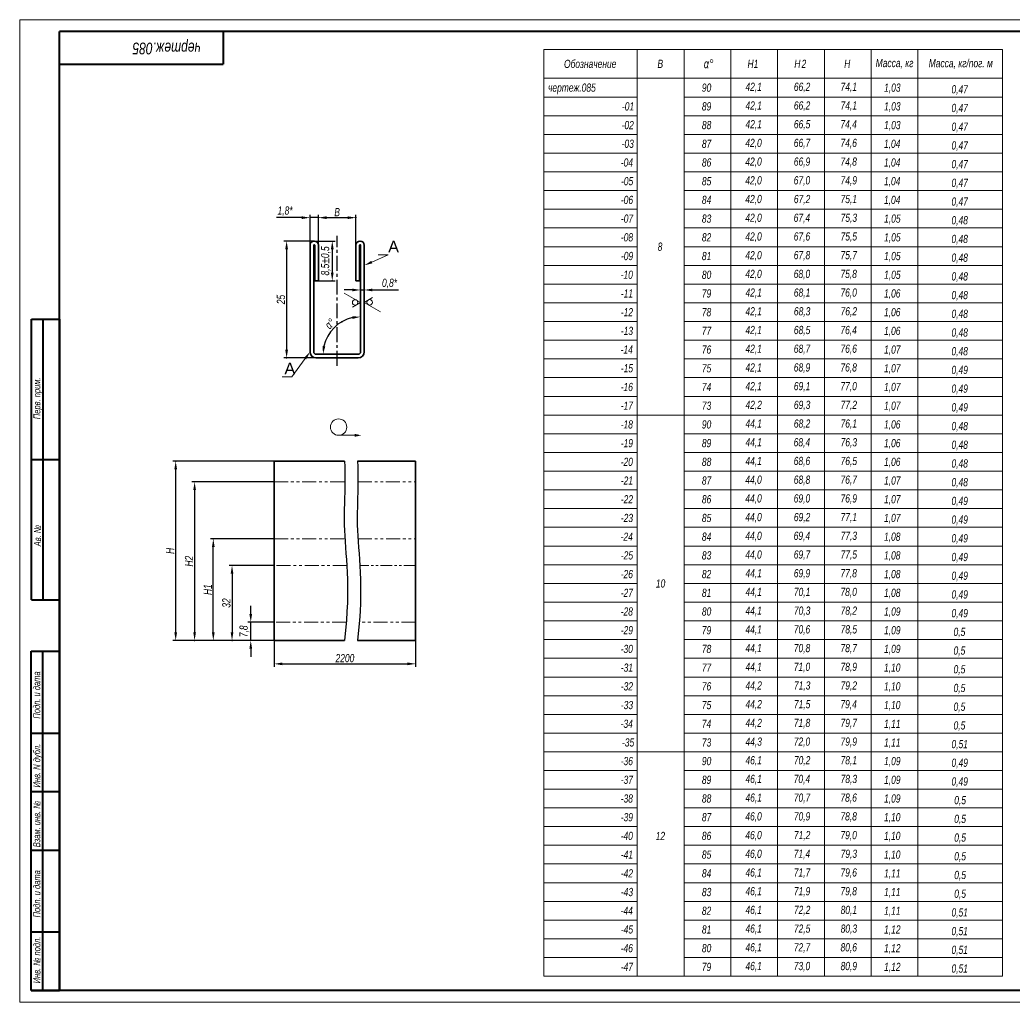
# Model space of a CAD drawing. Header units: millimetres. Extents: x 16758 to 18224, y 1742 to 2162.
# Drawn here: x 16757.5 to 17182.5, y 1741.6 to 2161.6 of the extents above; entities that cross this region are included whole.
import ezdxf
from ezdxf import colors
from ezdxf.entities.mleader import LeaderData, LeaderLine
from ezdxf.math import Vec2, Vec3

# ---------------------------------------------------------------- set-up
doc = ezdxf.new("R2010")
doc.units = ezdxf.units.MM
doc.linetypes.add('LT_03', pattern=[10.16, 6.35, -1.27, 1.27, -1.27])
doc.linetypes.add('LT_04', pattern=[20, 10, -2, 2, -2, 2, -2])
doc.layers.add('Layer_01', color=7, linetype='Continuous', plot=False)
for name, color, linetype, lineweight in [('Layer_02', 5, 'Continuous', 13), ('Layer_03', 1, 'Continuous', 15), ('Layer_06', 5, 'Continuous', 13), ('Layer_07', 1, 'Continuous', 15), ('Layer_08', 5, 'LT_04', 15), ('Layer_09', 7, 'Continuous', 35), ('Layer_10', 6, 'Continuous', 13), ('Layer_11', 7, 'Continuous', 40), ('Layer_13', 7, 'Continuous', 18)]:
    doc.layers.add(name, color=color, linetype=linetype, lineweight=lineweight)
doc.layers.add('Layer_04', color=6, linetype='Continuous')
doc.layers.add('Layer_05', color=1, linetype='LT_03')
doc.styles.get("Standard").update_dxf_attribs({"font": 'arial.ttf'})
doc.styles.add('Style_01', font='ARIALNI.TTF', dxfattribs={"width": 0.9, "height": 3.5})
doc.dimstyles.new('DimStyle_01', dxfattribs={"dimtxt": 3.5, "dimasz": 3.5, "dimexe": 1.25, "dimexo": 0, "dimtad": 1, "dimdec": 1, "dimlfac": 0.5, "dimtxsty": 'Style_01', "dimcen": 2.5, "dimazin": 3, "dimtfac": 1, "dimtdec": 1, "dimtmove": 0, "dimatfit": 3})
doc.dimstyles.new('DimStyle_02', dxfattribs={"dimtxt": 3.5, "dimasz": 3.5, "dimexe": 1.25, "dimexo": 0, "dimtad": 1, "dimdec": 1, "dimtxsty": 'Style_01', "dimcen": 0, "dimazin": 3, "dimtfac": 1, "dimtdec": 1, "dimtmove": 0, "dimatfit": 3})

# ---------------------------------------------------------------- blocks, each defined once
blk = doc.blocks.new('*D7')
at = {"layer": 'Layer_01', "color": 0}
for p in [(16824.15, 1972.88), (16866.23, 1972.88), (16866.23, 1896.28)]:
    blk.add_point(p, dxfattribs=at)
at = {"layer": 'Layer_03', "color": 0, "lineweight": -2}
for p, q in [((16866.23, 1972.88), (16822.9, 1972.88)), ((16824.15, 1899.78), (16824.15, 1969.38)), ((16866.23, 1896.28), (16822.9, 1896.28))]:
    blk.add_line(p, q, dxfattribs=at)
at = {"layer": 'Layer_03', "color": 0}
for points in [[(16823.56, 1969.38), (16824.73, 1969.38), (16824.15, 1972.88)], [(16823.56, 1899.78), (16824.73, 1899.78), (16824.15, 1896.28)]]:
    blk.add_solid(points, dxfattribs=at)
at = {"layer": 'Layer_03', "color": 0, "insert": (16821.77, 1934.58), "char_height": 3.5, "attachment_point": 5, "rotation": 90, "style": 'Style_01'}
blk.add_mtext('\\A1;H', dxfattribs=at)
blk = doc.blocks.new('*D8')
at = {"layer": 'Layer_01', "color": 0}
for p in [(16866.23, 1964.08), (16832.23, 1896.28), (16866.23, 1896.28)]:
    blk.add_point(p, dxfattribs=at)
at = {"layer": 'Layer_03', "color": 0, "lineweight": -2}
for p, q in [((16866.23, 1964.08), (16830.98, 1964.08)), ((16832.23, 1960.58), (16832.23, 1899.78)), ((16866.23, 1896.28), (16830.98, 1896.28))]:
    blk.add_line(p, q, dxfattribs=at)
at = {"layer": 'Layer_03', "color": 0}
for points in [[(16831.65, 1960.58), (16832.81, 1960.58), (16832.23, 1964.08)], [(16831.65, 1899.78), (16832.81, 1899.78), (16832.23, 1896.28)]]:
    blk.add_solid(points, dxfattribs=at)
at = {"layer": 'Layer_03', "color": 0, "insert": (16829.85, 1930.18), "char_height": 3.5, "attachment_point": 5, "rotation": 90, "style": 'Style_01'}
blk.add_mtext('\\A1;H2', dxfattribs=at)
blk = doc.blocks.new('*D4')
at = {"layer": 'Layer_01', "color": 0}
for p in [(16866.23, 1928.28), (16848.23, 1896.28), (16866.23, 1896.28)]:
    blk.add_point(p, dxfattribs=at)
at = {"layer": 'Layer_03', "color": 0, "lineweight": -2}
for p, q in [((16866.23, 1928.28), (16846.98, 1928.28)), ((16848.23, 1924.78), (16848.23, 1899.78)), ((16866.23, 1896.28), (16846.98, 1896.28))]:
    blk.add_line(p, q, dxfattribs=at)
at = {"layer": 'Layer_03', "color": 0}
for points in [[(16847.65, 1924.78), (16848.81, 1924.78), (16848.23, 1928.28)], [(16847.65, 1899.78), (16848.81, 1899.78), (16848.23, 1896.28)]]:
    blk.add_solid(points, dxfattribs=at)
at = {"layer": 'Layer_03', "color": 0, "insert": (16845.82, 1912.28), "char_height": 3.5, "attachment_point": 5, "rotation": 90, "style": 'Style_01'}
blk.add_mtext('\\A1;32', dxfattribs=at)
blk = doc.blocks.new('*D9')
at = {"layer": 'Layer_01', "color": 0}
for p in [(16866.23, 1896.28), (16926.72, 1896.28), (16926.72, 1886.28)]:
    blk.add_point(p, dxfattribs=at)
at = {"layer": 'Layer_03', "color": 0, "lineweight": -2}
for p, q in [((16866.23, 1896.28), (16866.23, 1885.03)), ((16926.72, 1896.28), (16926.72, 1885.03)), ((16869.73, 1886.28), (16923.22, 1886.28))]:
    blk.add_line(p, q, dxfattribs=at)
at = {"layer": 'Layer_03', "color": 0}
for points in [[(16869.73, 1886.86), (16869.73, 1885.69), (16866.23, 1886.28)], [(16923.22, 1886.86), (16923.22, 1885.69), (16926.72, 1886.28)]]:
    blk.add_solid(points, dxfattribs=at)
at = {"layer": 'Layer_03', "color": 0, "insert": (16896.48, 1888.69), "char_height": 3.5, "attachment_point": 5, "style": 'Style_01'}
blk.add_mtext('\\A1;2200', dxfattribs=at)
blk = doc.blocks.new('*D5')
at = {"layer": 'Layer_01', "color": 0}
for p in [(16856.23, 1904.08), (16866.23, 1904.08), (16866.23, 1896.28)]:
    blk.add_point(p, dxfattribs=at)
at = {"layer": 'Layer_10', "color": 0, "lineweight": -2}
for p, q in [((16856.23, 1907.58), (16856.23, 1911.08)), ((16866.23, 1904.08), (16854.98, 1904.08)), ((16856.23, 1896.28), (16856.23, 1904.08)), ((16866.23, 1896.28), (16854.98, 1896.28)), ((16856.23, 1892.78), (16856.23, 1889.28))]:
    blk.add_line(p, q, dxfattribs=at)
at = {"layer": 'Layer_10', "color": 0}
for points in [[(16855.65, 1907.58), (16856.81, 1907.58), (16856.23, 1904.08)], [(16855.65, 1892.78), (16856.81, 1892.78), (16856.23, 1896.28)]]:
    blk.add_solid(points, dxfattribs=at)
at = {"layer": 'Layer_10', "color": 0, "insert": (16853.49, 1900.18), "char_height": 3.5, "attachment_point": 5, "rotation": 90, "style": 'Style_01'}
blk.add_mtext('\\A1;7,8', dxfattribs=at)
blk = doc.blocks.new('*D6')
at = {"layer": 'Layer_01', "color": 0}
for p in [(16840.23, 1939.78), (16866.23, 1939.78), (16866.23, 1896.28)]:
    blk.add_point(p, dxfattribs=at)
at = {"layer": 'Layer_10', "color": 0, "lineweight": -2}
for p, q in [((16866.23, 1939.78), (16838.98, 1939.78)), ((16840.23, 1899.78), (16840.23, 1936.28)), ((16866.23, 1896.28), (16838.98, 1896.28))]:
    blk.add_line(p, q, dxfattribs=at)
at = {"layer": 'Layer_10', "color": 0}
for points in [[(16839.65, 1936.28), (16840.81, 1936.28), (16840.23, 1939.78)], [(16839.65, 1899.78), (16840.81, 1899.78), (16840.23, 1896.28)]]:
    blk.add_solid(points, dxfattribs=at)
at = {"layer": 'Layer_10', "color": 0, "insert": (16837.85, 1918.03), "char_height": 3.5, "attachment_point": 5, "rotation": 90, "style": 'Style_01'}
blk.add_mtext('\\A1;H1', dxfattribs=at)
blk = doc.blocks.new('*D10')
at = {"layer": 'Layer_01', "color": 0}
for p in [(16883.36, 2067.06), (16871.56, 2017.06), (16884.16, 2017.06)]:
    blk.add_point(p, dxfattribs=at)
at = {"layer": 'Layer_03', "color": 0, "lineweight": -2}
for p, q in [((16883.36, 2067.06), (16870.31, 2067.06)), ((16871.56, 2063.56), (16871.56, 2020.56)), ((16884.16, 2017.06), (16870.31, 2017.06))]:
    blk.add_line(p, q, dxfattribs=at)
at = {"layer": 'Layer_03', "color": 0}
for points in [[(16870.98, 2063.56), (16872.14, 2063.56), (16871.56, 2067.06)], [(16870.98, 2020.56), (16872.14, 2020.56), (16871.56, 2017.06)]]:
    blk.add_solid(points, dxfattribs=at)
at = {"layer": 'Layer_03', "color": 0, "insert": (16869.15, 2042.06), "char_height": 3.5, "width": 11.4219, "attachment_point": 5, "rotation": 90, "style": 'Style_01'}
blk.add_mtext('25', dxfattribs=at)
blk = doc.blocks.new('*D11')
at = {"layer": 'Layer_01', "color": 0}
for p in [(16901.16, 2077.06), (16885.16, 2065.26), (16901.16, 2065.26)]:
    blk.add_point(p, dxfattribs=at)
at = {"layer": 'Layer_03', "color": 0, "lineweight": -2}
for p, q in [((16885.16, 2065.26), (16885.16, 2078.31)), ((16901.16, 2065.26), (16901.16, 2078.31)), ((16888.66, 2077.06), (16897.66, 2077.06))]:
    blk.add_line(p, q, dxfattribs=at)
at = {"layer": 'Layer_03', "color": 0}
for points in [[(16888.66, 2077.64), (16888.66, 2076.47), (16885.16, 2077.06)], [(16897.66, 2077.64), (16897.66, 2076.47), (16901.16, 2077.06)]]:
    blk.add_solid(points, dxfattribs=at)
at = {"layer": 'Layer_03', "color": 0, "insert": (16893.16, 2079.43), "char_height": 3.5, "width": 9.7401, "attachment_point": 5, "style": 'Style_01'}
blk.add_mtext('B', dxfattribs=at)
blk = doc.blocks.new('*D12')
at = {"layer": 'Layer_01', "color": 0}
for p in [(16885.16, 2077.06), (16881.56, 2065.26), (16885.16, 2065.26)]:
    blk.add_point(p, dxfattribs=at)
at = {"layer": 'Layer_03', "color": 0, "lineweight": -2}
for p, q in [((16881.56, 2065.26), (16881.56, 2078.31)), ((16885.16, 2065.26), (16885.16, 2078.31)), ((16878.06, 2077.06), (16867.25, 2077.06)), ((16885.16, 2077.06), (16881.56, 2077.06)), ((16888.66, 2077.06), (16892.16, 2077.06))]:
    blk.add_line(p, q, dxfattribs=at)
at = {"layer": 'Layer_03', "color": 0}
for points in [[(16878.06, 2077.64), (16878.06, 2076.47), (16881.56, 2077.06)], [(16888.66, 2077.64), (16888.66, 2076.47), (16885.16, 2077.06)]]:
    blk.add_solid(points, dxfattribs=at)
at = {"layer": 'Layer_03', "color": 0, "insert": (16870.9, 2079.79), "char_height": 3.5, "width": 4.5101, "attachment_point": 5, "style": 'Style_01'}
blk.add_mtext('1,8*', dxfattribs=at)
blk = doc.blocks.new('*D13')
at = {"layer": 'Layer_01', "color": 0}
for p in [(16904.76, 2046.14), (16903.16, 2043.71), (16904.76, 2041.86)]:
    blk.add_point(p, dxfattribs=at)
at = {"layer": 'Layer_03', "color": 0, "lineweight": -2}
for p, q in [((16899.66, 2046.14), (16896.16, 2046.14)), ((16903.16, 2043.71), (16903.16, 2047.39)), ((16903.16, 2046.14), (16904.76, 2046.14)), ((16904.76, 2041.86), (16904.76, 2047.39)), ((16908.26, 2046.14), (16919.35, 2046.14))]:
    blk.add_line(p, q, dxfattribs=at)
at = {"layer": 'Layer_03', "color": 0}
for points in [[(16899.66, 2046.73), (16899.66, 2045.56), (16903.16, 2046.14)], [(16908.26, 2046.73), (16908.26, 2045.56), (16904.76, 2046.14)]]:
    blk.add_solid(points, dxfattribs=at)
at = {"layer": 'Layer_03', "color": 0, "insert": (16915.55, 2048.88), "char_height": 3.5, "attachment_point": 5, "style": 'Style_01'}
blk.add_mtext('0,8*', dxfattribs=at)
blk = doc.blocks.new('*D14')
at = {"layer": 'Layer_01', "color": 0}
for p in [(16903.16, 2065.26), (16895.14, 2032.54), (16903.16, 2019.66), (16884.16, 2018.66), (16902.16, 2018.66)]:
    blk.add_point(p, dxfattribs=at)
at = {"layer": 'Layer_03', "color": 0, "lineweight": -2}
blk.add_arc((16903.16, 2018.66), 16.03, 102.5328, 167.4672, dxfattribs=at)
at = {"layer": 'Layer_03', "color": 0}
for points in [[(16899.62, 2034.89), (16899.74, 2033.73), (16903.16, 2034.69)], [(16888.09, 2022.07), (16886.93, 2022.2), (16887.13, 2018.66)]]:
    blk.add_solid(points, dxfattribs=at)
at = {"layer": 'Layer_03', "color": 0, "insert": (16890.12, 2031.69), "char_height": 3.5, "attachment_point": 5, "rotation": 45, "style": 'Style_01'}
blk.add_mtext('α%%D', dxfattribs=at)
blk = doc.blocks.new('*D21')
at = {"layer": 'Layer_01', "color": 0}
for p in [(16883.36, 2067.06), (16883.56, 2050.06), (16891.08, 2050.06)]:
    blk.add_point(p, dxfattribs=at)
at = {"layer": 'Layer_03', "color": 0, "lineweight": -2}
for p, q in [((16883.36, 2067.06), (16892.33, 2067.06)), ((16891.08, 2063.56), (16891.08, 2053.56)), ((16883.56, 2050.06), (16892.33, 2050.06))]:
    blk.add_line(p, q, dxfattribs=at)
at = {"layer": 'Layer_03', "color": 0}
for points in [[(16890.49, 2063.56), (16891.66, 2063.56), (16891.08, 2067.06)], [(16890.49, 2053.56), (16891.66, 2053.56), (16891.08, 2050.06)]]:
    blk.add_solid(points, dxfattribs=at)
at = {"layer": 'Layer_03', "color": 0, "insert": (16888.34, 2058.56), "char_height": 3.5, "attachment_point": 5, "rotation": 90, "style": 'Style_01'}
blk.add_mtext('8,5%%P0,5', dxfattribs=at)

msp = doc.modelspace()

# ---------------------------------------------------------------- linework, layer by layer
at = {"layer": 'Layer_04'}
for points in [[(16896.36, 1972.88), (16896.72, 1960.67), (16894.87, 1940.72), (16899.22, 1920.31), (16896.24, 1896.28)], [(16901.93, 1972.88), (16902.29, 1960.67), (16900.44, 1940.72), (16904.8, 1920.31), (16901.81, 1896.28)]]:
    msp.add_open_spline(points, degree=3, knots=[0.502274, 0.502274, 0.502274, 0.502274, 1, 1.836123, 1.836123, 1.836123, 1.836123], dxfattribs=at)
at = {"layer": 'Layer_05'}
msp.add_line((16893.16, 2013.71), (16893.16, 2069.32), dxfattribs=at)
at = {"layer": 'Layer_08', "linetype": 'LT_04', "ltscale": 0.6}
for p, q in [((16866.23, 1964.08), (16896.46, 1964.08)), ((16902.03, 1964.08), (16926.72, 1964.08)), ((16866.23, 1939.78), (16896.48, 1939.78)), ((16902.06, 1939.78), (16926.72, 1939.78)), ((16897.29, 1928.28), (16866.23, 1928.28)), ((16897.05, 1904.08), (16866.23, 1904.08)), ((16926.72, 1904.08), (16902.62, 1904.08))]:
    msp.add_line(p, q, dxfattribs=at)
at = {"layer": 'Layer_08', "linetype": 'LT_04', "ltscale": 0.5}
msp.add_line((16926.72, 1928.28), (16902.87, 1928.28), dxfattribs=at)
at = {"layer": 'Layer_09'}
for p, q in [((16881.56, 2065.26), (16881.56, 2019.66)), ((16883.16, 2065.26), (16883.16, 2019.66)), ((16883.56, 2065.26), (16883.56, 2050.06)), ((16885.16, 2065.26), (16885.16, 2050.06)), ((16901.16, 2065.26), (16901.16, 2050.06)), ((16902.76, 2065.26), (16902.76, 2050.06)), ((16903.16, 2019.66), (16903.16, 2065.26)), ((16904.76, 2019.66), (16904.76, 2065.26)), ((16885.16, 2050.06), (16883.56, 2050.06)), ((16902.76, 2050.06), (16901.16, 2050.06)), ((16884.16, 2018.66), (16902.16, 2018.66)), ((16884.16, 2017.06), (16902.16, 2017.06)), ((16866.23, 1972.88), (16896.36, 1972.88)), ((16866.23, 1896.28), (16866.23, 1972.88)), ((16901.93, 1972.88), (16926.72, 1972.88)), ((16926.72, 1896.28), (16926.72, 1972.88)), ((16866.23, 1896.28), (16896.24, 1896.28)), ((16901.81, 1896.28), (16926.72, 1896.28))]:
    msp.add_line(p, q, dxfattribs=at)
for centre, radius, start, end in [((16883.36, 2065.26), 1.8, 0, 180), ((16902.96, 2065.26), 1.8, 0, 180), ((16883.36, 2065.26), 0.2, 0, 180), ((16902.96, 2065.26), 0.2, 0, 180), ((16884.16, 2019.66), 2.6, 180, 270), ((16884.16, 2019.66), 1, 180, 270), ((16902.16, 2019.66), 2.6, 270, 0), ((16902.16, 2019.66), 1, 270, 0)]:
    msp.add_arc(centre, radius, start, end, dxfattribs=at)
at = {"layer": 'Layer_10'}
for p, q in [((16981.45, 2149), (17061.45, 2149)), ((16981.45, 2149), (16981.45, 1752.7)), ((17021.45, 2149), (17021.45, 1848.65)), ((17041.45, 2149), (17041.45, 1776.7)), ((17061.45, 2149), (17177.55, 2149)), ((17061.45, 2149), (17061.45, 1776.7)), ((17081.45, 2149), (17081.45, 1848.65)), ((17101.45, 2149), (17101.45, 1848.65)), ((17101.45, 2149), (17121.45, 2149)), ((17121.45, 2149), (17121.45, 1848.65)), ((17121.45, 2149), (17121.45, 1848.65)), ((17141.45, 2149), (17141.45, 1848.65)), ((17177.55, 2149), (17177.55, 1848.65)), ((16981.45, 2136.65), (17177.55, 2136.65)), ((16981.45, 2128.65), (17021.45, 2128.65)), ((17041.45, 2128.65), (17177.55, 2128.65)), ((16981.45, 2120.65), (17021.45, 2120.65)), ((17041.45, 2120.65), (17061.45, 2120.65)), ((17061.45, 2120.65), (17177.55, 2120.65)), ((16981.45, 2112.65), (17021.45, 2112.65)), ((17041.45, 2112.65), (17061.45, 2112.65)), ((17061.45, 2112.65), (17177.55, 2112.65)), ((16981.45, 2104.65), (17021.45, 2104.65)), ((17041.45, 2104.65), (17061.45, 2104.65)), ((17061.45, 2104.65), (17177.55, 2104.65)), ((16981.45, 2096.65), (17021.45, 2096.65)), ((17041.45, 2096.65), (17061.45, 2096.65)), ((17061.45, 2096.65), (17177.55, 2096.65)), ((16981.45, 2088.65), (17021.45, 2088.65)), ((17041.45, 2088.65), (17061.45, 2088.65)), ((17061.45, 2088.65), (17177.55, 2088.65)), ((16981.45, 2080.65), (17021.45, 2080.65)), ((17041.45, 2080.65), (17061.45, 2080.65)), ((17061.45, 2080.65), (17177.55, 2080.65)), ((16981.45, 2072.65), (17021.45, 2072.65)), ((17041.45, 2072.65), (17061.45, 2072.65)), ((17061.45, 2072.65), (17177.55, 2072.65)), ((16981.45, 2064.65), (17021.45, 2064.65)), ((17041.45, 2064.65), (17061.45, 2064.65)), ((17061.45, 2064.65), (17177.55, 2064.65)), ((16981.45, 2056.65), (17021.45, 2056.65)), ((17041.45, 2056.65), (17061.45, 2056.65)), ((17061.45, 2056.65), (17177.55, 2056.65)), ((16981.45, 2048.65), (17021.45, 2048.65)), ((17041.45, 2048.65), (17061.45, 2048.65)), ((17061.45, 2048.65), (17177.55, 2048.65)), ((16903.16, 2040.83), (16896.12, 2044.76)), ((16903.16, 2040.83), (16899.68, 2038.76)), ((16904.76, 2040.83), (16908.26, 2042.87)), ((16904.76, 2040.83), (16911.76, 2036.83)), ((16981.45, 2040.65), (17021.45, 2040.65)), ((17041.45, 2040.65), (17061.45, 2040.65)), ((17061.45, 2040.65), (17177.55, 2040.65)), ((16981.45, 2032.65), (17021.45, 2032.65)), ((17041.45, 2032.65), (17061.45, 2032.65)), ((17061.45, 2032.65), (17177.55, 2032.65)), ((16981.45, 2024.65), (17021.45, 2024.65)), ((17041.45, 2024.65), (17061.45, 2024.65)), ((17061.45, 2024.65), (17177.55, 2024.65)), ((16981.45, 2016.65), (17021.45, 2016.65)), ((17041.45, 2016.65), (17061.45, 2016.65)), ((17061.45, 2016.65), (17177.55, 2016.65)), ((16981.45, 2008.65), (17021.45, 2008.65)), ((17041.45, 2008.65), (17061.45, 2008.65)), ((17061.45, 2008.65), (17177.55, 2008.65)), ((16981.45, 2000.65), (17021.45, 2000.65)), ((17041.45, 2000.65), (17061.45, 2000.65)), ((17061.45, 2000.65), (17177.55, 2000.65)), ((16981.45, 1992.65), (17061.45, 1992.65)), ((16981.45, 1992.65), (17061.45, 1992.65)), ((16981.45, 1992.65), (17177.55, 1992.65)), ((17061.45, 1992.65), (17177.55, 1992.65)), ((17061.45, 1992.65), (17177.55, 1992.65)), ((16893.79, 1984), (16900.69, 1983.99)), ((16981.45, 1984.65), (17021.45, 1984.65)), ((17041.45, 1984.65), (17061.45, 1984.65)), ((17061.45, 1984.65), (17177.55, 1984.65)), ((16981.45, 1976.65), (17021.45, 1976.65)), ((17041.45, 1976.65), (17061.45, 1976.65)), ((17061.45, 1976.65), (17177.55, 1976.65)), ((16981.45, 1968.65), (17021.45, 1968.65)), ((17041.45, 1968.65), (17061.45, 1968.65)), ((17061.45, 1968.65), (17177.55, 1968.65)), ((16981.45, 1960.65), (17021.45, 1960.65)), ((17041.45, 1960.65), (17061.45, 1960.65)), ((17061.45, 1960.65), (17177.55, 1960.65)), ((16981.45, 1952.65), (17021.45, 1952.65)), ((17041.45, 1952.65), (17061.45, 1952.65)), ((17061.45, 1952.65), (17177.55, 1952.65)), ((16981.45, 1944.65), (17021.45, 1944.65)), ((17041.45, 1944.65), (17061.45, 1944.65)), ((17061.45, 1944.65), (17177.55, 1944.65)), ((16981.45, 1936.65), (17021.45, 1936.65)), ((17041.45, 1936.65), (17061.45, 1936.65)), ((17061.45, 1936.65), (17177.55, 1936.65)), ((16981.45, 1928.65), (17021.45, 1928.65)), ((17041.45, 1928.65), (17061.45, 1928.65)), ((17061.45, 1928.65), (17177.55, 1928.65)), ((16981.45, 1920.65), (17021.45, 1920.65)), ((17041.45, 1920.65), (17061.45, 1920.65)), ((17061.45, 1920.65), (17177.55, 1920.65)), ((16981.45, 1912.65), (17021.45, 1912.65)), ((17041.45, 1912.65), (17061.45, 1912.65)), ((17061.45, 1912.65), (17177.55, 1912.65)), ((16981.45, 1904.65), (17021.45, 1904.65)), ((17041.45, 1904.65), (17061.45, 1904.65)), ((17061.45, 1904.65), (17177.55, 1904.65)), ((16981.45, 1896.65), (17021.45, 1896.65)), ((17041.45, 1896.65), (17061.45, 1896.65)), ((17061.45, 1896.65), (17177.55, 1896.65)), ((16981.45, 1888.65), (17021.45, 1888.65)), ((17041.45, 1888.65), (17061.45, 1888.65)), ((17061.45, 1888.65), (17177.55, 1888.65)), ((16981.45, 1880.65), (17021.45, 1880.65)), ((17041.45, 1880.65), (17061.45, 1880.65)), ((17061.45, 1880.65), (17177.55, 1880.65)), ((16981.45, 1872.65), (17021.45, 1872.65)), ((17041.45, 1872.65), (17061.45, 1872.65)), ((17061.45, 1872.65), (17177.55, 1872.65)), ((16981.45, 1864.65), (17021.45, 1864.65)), ((17041.45, 1864.65), (17061.45, 1864.65)), ((17061.45, 1864.65), (17177.55, 1864.65)), ((16981.45, 1856.65), (17021.45, 1856.65)), ((17041.45, 1856.65), (17061.45, 1856.65)), ((17061.45, 1856.65), (17177.55, 1856.65)), ((16981.45, 1848.65), (17061.45, 1848.65)), ((17021.45, 1776.7), (17021.45, 1848.65)), ((17061.45, 1848.65), (17177.55, 1848.65)), ((17081.45, 1784.7), (17081.45, 1848.65)), ((17101.45, 1784.7), (17101.45, 1848.65)), ((17121.45, 1784.7), (17121.45, 1848.65)), ((17141.45, 1784.7), (17141.45, 1848.65)), ((17177.55, 1784.7), (17177.55, 1848.65)), ((16981.45, 1840.7), (17021.45, 1840.7)), ((16981.45, 1840.65), (17021.45, 1840.65)), ((17041.45, 1840.7), (17061.45, 1840.7)), ((17061.45, 1840.7), (17177.55, 1840.7)), ((16981.45, 1832.7), (17021.45, 1832.7)), ((17041.45, 1832.7), (17061.45, 1832.7)), ((17061.45, 1832.7), (17177.55, 1832.7)), ((16981.45, 1824.7), (17021.45, 1824.7)), ((17041.45, 1824.7), (17061.45, 1824.7)), ((17061.45, 1824.7), (17177.55, 1824.7)), ((16981.45, 1816.7), (17021.45, 1816.7)), ((17041.45, 1816.7), (17061.45, 1816.7)), ((17061.45, 1816.7), (17177.55, 1816.7)), ((16981.45, 1808.7), (17021.45, 1808.7)), ((17041.45, 1808.7), (17061.45, 1808.7)), ((17061.45, 1808.7), (17177.55, 1808.7)), ((16981.45, 1800.7), (17021.45, 1800.7)), ((17041.45, 1800.7), (17061.45, 1800.7)), ((17061.45, 1800.7), (17177.55, 1800.7)), ((16981.45, 1792.7), (17021.45, 1792.7)), ((17041.45, 1792.7), (17061.45, 1792.7)), ((17061.45, 1792.7), (17177.55, 1792.7)), ((16981.45, 1784.7), (17021.45, 1784.7)), ((17041.45, 1784.7), (17061.45, 1784.7)), ((17061.45, 1784.7), (17177.55, 1784.7)), ((17061.45, 1784.7), (17177.55, 1784.7)), ((17081.45, 1784.7), (17081.45, 1776.7)), ((17101.45, 1784.7), (17101.45, 1776.7)), ((17121.45, 1784.7), (17121.45, 1776.7)), ((17141.45, 1784.7), (17141.45, 1776.7)), ((17177.55, 1784.7), (17177.55, 1776.7)), ((16981.45, 1776.7), (17021.45, 1776.7)), ((17021.45, 1776.7), (17021.45, 1752.7)), ((17041.45, 1776.7), (17061.45, 1776.7)), ((17041.45, 1752.7), (17041.45, 1776.7)), ((17061.45, 1776.7), (17177.55, 1776.7)), ((17061.45, 1776.7), (17177.55, 1776.7)), ((17061.45, 1752.7), (17061.45, 1776.7)), ((17081.45, 1768.7), (17081.45, 1776.7)), ((17101.45, 1768.7), (17101.45, 1776.7)), ((17121.45, 1768.7), (17121.45, 1776.7)), ((17141.45, 1768.7), (17141.45, 1776.7)), ((17177.55, 1768.7), (17177.55, 1776.7)), ((16981.45, 1768.7), (17021.45, 1768.7)), ((17041.45, 1768.7), (17061.45, 1768.7)), ((17061.45, 1768.7), (17177.55, 1768.7)), ((17081.45, 1768.7), (17081.45, 1752.7)), ((17101.45, 1768.7), (17101.45, 1752.7)), ((17121.45, 1768.7), (17121.45, 1752.7)), ((17141.45, 1768.7), (17141.45, 1752.7)), ((17177.55, 1768.7), (17177.55, 1752.7)), ((16981.45, 1760.7), (17021.45, 1760.7)), ((17041.45, 1760.7), (17061.45, 1760.7)), ((17061.45, 1760.7), (17177.55, 1760.7)), ((16981.45, 1752.7), (17021.45, 1752.7)), ((16981.45, 1752.7), (17041.45, 1752.7)), ((17041.45, 1752.7), (17061.45, 1752.7)), ((17061.45, 1752.7), (17177.55, 1752.7))]:
    msp.add_line(p, q, dxfattribs=at)
for centre, radius in [((16900.83, 2040.8), 1.17), ((16907.09, 2040.84), 1.17), ((16893.79, 1987.5), 3.51)]:
    msp.add_circle(centre, radius, dxfattribs=at)
msp.add_solid([(16900.69, 1983.37), (16903.51, 1983.99), (16900.69, 1984.61)], dxfattribs=at)
at = {"layer": 'Layer_11', "linetype": 'Continuous'}
for p, q in [((16774.42, 1746.63), (16774.42, 2156.63)), ((17643.54, 2156.63), (16774.42, 2156.63)), ((16844.42, 2156.63), (16844.42, 2142.63)), ((16762.54, 1913.63), (16762.54, 2033.63)), ((16767.54, 1913.63), (16767.54, 2033.63)), ((16774.42, 1746.63), (16774.42, 2033.63)), ((16774.42, 2033.63), (16774.42, 1746.63)), ((16762.54, 1973.63), (16774.42, 1973.63)), ((16762.54, 1913.63), (16774.42, 1913.63)), ((16762.42, 1746.63), (16762.42, 1891.63)), ((16762.42, 1891.63), (16774.42, 1891.63)), ((16767.42, 1746.63), (16767.42, 1891.63)), ((16762.42, 1856.63), (16774.42, 1856.63)), ((16762.42, 1831.63), (16774.42, 1831.63)), ((16762.42, 1806.63), (16774.42, 1806.63)), ((16762.42, 1771.63), (16774.42, 1771.63)), ((16762.42, 1746.63), (16774.42, 1746.63)), ((17643.54, 1746.63), (16762.54, 1746.63))]:
    msp.add_line(p, q, dxfattribs=at)
at = {"layer": 'Layer_11'}
for p, q in [((16774.42, 2142.63), (16844.42, 2142.63)), ((16762.54, 2033.63), (16774.42, 2033.63))]:
    msp.add_line(p, q, dxfattribs=at)
at = {"layer": 'Layer_13', "linetype": 'Continuous'}
for p, q in [((17648.54, 2161.63), (16757.54, 2161.63)), ((16757.54, 2161.63), (16757.54, 1741.63)), ((16757.54, 1741.63), (17648.54, 1741.63))]:
    msp.add_line(p, q, dxfattribs=at)

# ---------------------------------------------------------------- texts
at = {"layer": 'Layer_02', "linetype": 'Continuous', "style": 'Style_01', "width": 0.9}
msp.add_text('чертеж.085', height=5, rotation=180, dxfattribs=at).set_placement((16834.87, 2151.9))
at = {"layer": 'Layer_02', "style": 'Style_01', "width": 0.9}
for s, height, p in [('Обозначение', 3.5, (16990.14, 2141.08)), ('В', 3.5, (17030.09, 2141.08)), ('α%%D', 3.792, (17049.91, 2140.96)), ('Н1', 3.5, (17068.58, 2141.07)), ('H', 3.5, (17088.59, 2141.09)), ('2', 3.5, (17091.68, 2141.09)), ('H', 3.5, (17109.91, 2141.09)), ('Масса', 3.5, (17123.37, 2141.43)), ('кг', 3.5, (17136, 2141.43)), (', ', 3.5, (17134, 2141.43)), ('чертеж.085', 3.5, (16983.32, 2130.92)), ('90', 3.5, (17049.08, 2130.91)), ('42,1', 3.5, (17067.71, 2131.28)), ('66,2', 3.5, (17088.4, 2131.28)), ('74,1', 3.5, (17108.36, 2131.29)), ('1,03', 3.5, (17126.99, 2130.91)), ('0,47', 3.5, (17155.77, 2130.21)), ('-01', 3.5, (17014.91, 2122.9)), ('89', 3.5, (17049.08, 2122.91)), ('42,1', 3.5, (17067.71, 2123.28)), ('66,2', 3.5, (17088.4, 2123.28)), ('74,1', 3.5, (17108.36, 2123.29)), ('1,03', 3.5, (17126.99, 2122.91)), ('0,47', 3.5, (17155.77, 2122.21)), ('-02', 3.5, (17014.76, 2114.9)), ('88', 3.5, (17049.08, 2114.91)), ('42,1', 3.5, (17067.71, 2115.28)), ('66,5', 3.5, (17088.4, 2115.28)), ('74,4', 3.5, (17108.29, 2115.29)), ('1,03', 3.5, (17126.99, 2114.91)), ('0,47', 3.5, (17155.77, 2114.21)), ('-03', 3.5, (17014.77, 2106.93)), ('87', 3.5, (17049.08, 2106.91)), ('42,0', 3.5, (17067.65, 2107.28)), ('66,7', 3.5, (17088.37, 2107.28)), ('74,6', 3.5, (17108.32, 2107.28)), ('1,04', 3.5, (17126.91, 2106.91)), ('0,47', 3.5, (17155.77, 2106.21)), ('-04', 3.5, (17014.43, 2098.91)), ('86', 3.5, (17049.08, 2098.91)), ('42,0', 3.5, (17067.65, 2099.28)), ('66,9', 3.5, (17088.38, 2099.28)), ('74,8', 3.5, (17108.32, 2099.28)), ('1,04', 3.5, (17126.91, 2098.91)), ('0,47', 3.5, (17155.77, 2098.21)), ('-05', 3.5, (17014.51, 2090.93)), ('85', 3.5, (17049.08, 2090.91)), ('42,0', 3.5, (17067.65, 2091.28)), ('67,0', 3.5, (17088.34, 2091.28)), ('74,9', 3.5, (17108.35, 2091.28)), ('1,04', 3.5, (17126.91, 2090.91)), ('0,47', 3.5, (17155.77, 2090.21)), ('42,0', 3.5, (17067.65, 2083.28)), ('67,2', 3.5, (17088.4, 2083.28)), ('75,1', 3.5, (17108.36, 2083.29)), ('-06', 3.5, (17014.46, 2082.91)), ('84', 3.5, (17049.08, 2082.91)), ('1,04', 3.5, (17126.91, 2082.91)), ('0,47', 3.5, (17155.77, 2082.21)), ('-07', 3.5, (17014.47, 2074.91)), ('83', 3.5, (17049.08, 2074.91)), ('42,0', 3.5, (17067.65, 2075.28)), ('67,4', 3.5, (17088.32, 2075.28)), ('75,3', 3.5, (17108.38, 2075.28)), ('1,05', 3.5, (17126.99, 2074.91)), ('0,48', 3.5, (17155.77, 2074.21)), ('-08', 3.5, (17014.46, 2066.91)), ('82', 3.5, (17049.08, 2066.91)), ('42,0', 3.5, (17067.65, 2067.28)), ('67,6', 3.5, (17088.35, 2067.28)), ('75,5', 3.5, (17108.37, 2067.29)), ('1,05', 3.5, (17126.99, 2066.91)), ('0,48', 3.5, (17155.77, 2066.21)), ('8', 3.5, (17030.18, 2062.91)), ('-09', 3.5, (17014.49, 2058.91)), ('81', 3.5, (17049.08, 2058.91)), ('42,0', 3.5, (17067.65, 2059.28)), ('67,8', 3.5, (17088.36, 2059.28)), ('75,7', 3.5, (17108.34, 2059.29)), ('1,05', 3.5, (17126.99, 2058.91)), ('0,48', 3.5, (17155.77, 2058.21)), ('-10', 3.5, (17014.37, 2050.91)), ('80', 3.5, (17049.08, 2050.91)), ('42,0', 3.5, (17067.65, 2051.28)), ('68,0', 3.5, (17088.34, 2051.28)), ('75,8', 3.5, (17108.32, 2051.28)), ('1,05', 3.5, (17126.99, 2050.91)), ('0,48', 3.5, (17155.77, 2050.21)), ('-11', 3.5, (17014.42, 2042.9)), ('79', 3.5, (17049.06, 2042.91)), ('42,1', 3.5, (17067.71, 2043.28)), ('68,1', 3.5, (17088.39, 2043.28)), ('76,0', 3.5, (17108.31, 2043.28)), ('1,06', 3.5, (17126.94, 2042.91)), ('0,48', 3.5, (17155.77, 2042.21)), ('-12', 3.5, (17014.42, 2034.89)), ('78', 3.5, (17049.06, 2034.91)), ('42,1', 3.5, (17067.71, 2035.28)), ('68,3', 3.5, (17088.41, 2035.28)), ('76,2', 3.5, (17108.37, 2035.28)), ('1,06', 3.5, (17126.94, 2034.91)), ('0,48', 3.5, (17155.77, 2034.21)), ('-13', 3.5, (17014.43, 2026.91)), ('77', 3.5, (17049.06, 2026.91)), ('42,1', 3.5, (17067.71, 2027.28)), ('68,5', 3.5, (17088.4, 2027.28)), ('76,4', 3.5, (17108.29, 2027.28)), ('1,06', 3.5, (17126.94, 2026.91)), ('0,48', 3.5, (17155.77, 2026.21)), ('-14', 3.5, (17014.35, 2018.91)), ('76', 3.5, (17049.06, 2018.91)), ('42,1', 3.5, (17067.71, 2019.28)), ('68,7', 3.5, (17088.37, 2019.28)), ('76,6', 3.5, (17108.32, 2019.28)), ('1,07', 3.5, (17126.96, 2018.91)), ('0,48', 3.5, (17155.77, 2018.21)), ('42,1', 3.5, (17067.71, 2011.28)), ('68,9', 3.5, (17088.38, 2011.28)), ('76,8', 3.5, (17108.32, 2011.28)), ('-15', 3.5, (17014.43, 2010.93)), ('75', 3.5, (17049.06, 2010.91)), ('1,07', 3.5, (17126.96, 2010.91)), ('0,49', 3.5, (17155.77, 2010.21)), ('-16', 3.5, (17014.38, 2002.91)), ('74', 3.5, (17049.06, 2002.91)), ('42,1', 3.5, (17067.71, 2003.28)), ('69,1', 3.5, (17088.39, 2003.28)), ('77,0', 3.5, (17108.31, 2003.28)), ('1,07', 3.5, (17126.96, 2002.91)), ('0,49', 3.5, (17155.77, 2002.21)), ('-17', 3.5, (17014.4, 1994.91)), ('73', 3.5, (17049.06, 1994.91)), ('42,2', 3.5, (17067.71, 1995.28)), ('69,3', 3.5, (17088.41, 1995.28)), ('77,2', 3.5, (17108.37, 1995.28)), ('1,07', 3.5, (17126.96, 1994.91)), ('0,49', 3.5, (17155.77, 1994.21)), ('-18', 3.5, (17014.38, 1986.91)), ('90', 3.5, (17049.08, 1986.91)), ('44,1', 3.5, (17067.71, 1987.29)), ('68,2', 3.5, (17088.4, 1987.28)), ('76,1', 3.5, (17108.36, 1987.28)), ('1,06', 3.5, (17126.94, 1986.91)), ('0,48', 3.5, (17155.77, 1986.21)), ('-19', 3.5, (17014.41, 1978.91)), ('89', 3.5, (17049.08, 1978.91)), ('44,1', 3.5, (17067.71, 1979.29)), ('68,4', 3.5, (17088.32, 1979.28)), ('76,3', 3.5, (17108.38, 1979.28)), ('1,06', 3.5, (17126.94, 1978.91)), ('0,48', 3.5, (17155.77, 1978.21)), ('-20', 3.5, (17014.37, 1970.91)), ('88', 3.5, (17049.08, 1970.91)), ('44,1', 3.5, (17067.71, 1971.29)), ('68,6', 3.5, (17088.35, 1971.28)), ('76,5', 3.5, (17108.37, 1971.28)), ('1,06', 3.5, (17126.94, 1970.91)), ('0,48', 3.5, (17155.77, 1970.21)), ('-21', 3.5, (17014.42, 1962.89)), ('87', 3.5, (17049.08, 1962.91)), ('44,0', 3.5, (17067.65, 1963.28)), ('68,8', 3.5, (17088.36, 1963.28)), ('76,7', 3.5, (17108.34, 1963.28)), ('1,07', 3.5, (17126.96, 1962.91)), ('0,48', 3.5, (17155.77, 1962.21)), ('-22', 3.5, (17014.42, 1954.89)), ('86', 3.5, (17049.08, 1954.91)), ('44,0', 3.5, (17067.65, 1955.28)), ('69,0', 3.5, (17088.34, 1955.28)), ('76,9', 3.5, (17108.35, 1955.28)), ('1,07', 3.5, (17126.96, 1954.91)), ('0,49', 3.5, (17155.77, 1954.21)), ('44,0', 3.5, (17067.65, 1947.28)), ('69,2', 3.5, (17088.4, 1947.28)), ('77,1', 3.5, (17108.36, 1947.29)), ('-23', 3.5, (17014.43, 1946.91)), ('85', 3.5, (17049.08, 1946.91)), ('1,07', 3.5, (17126.96, 1946.91)), ('0,49', 3.5, (17155.77, 1946.21)), ('-24', 3.5, (17014.35, 1938.89)), ('84', 3.5, (17049.08, 1938.91)), ('44,0', 3.5, (17067.65, 1939.28)), ('69,4', 3.5, (17088.32, 1939.28)), ('77,3', 3.5, (17108.38, 1939.28)), ('1,08', 3.5, (17126.94, 1938.91)), ('0,49', 3.5, (17155.77, 1938.21)), ('-25', 3.5, (17014.43, 1930.91)), ('83', 3.5, (17049.08, 1930.91)), ('44,0', 3.5, (17067.65, 1931.28)), ('69,7', 3.5, (17088.37, 1931.28)), ('77,5', 3.5, (17108.37, 1931.29)), ('1,08', 3.5, (17126.94, 1930.91)), ('0,49', 3.5, (17155.77, 1930.21)), ('-26', 3.5, (17014.38, 1922.91)), ('82', 3.5, (17049.08, 1922.91)), ('44,1', 3.5, (17067.71, 1923.29)), ('69,9', 3.5, (17088.38, 1923.28)), ('77,8', 3.5, (17108.32, 1923.28)), ('1,08', 3.5, (17126.94, 1922.91)), ('0,49', 3.5, (17155.77, 1922.21)), ('10', 3.5, (17029.42, 1918.91)), ('-27', 3.5, (17014.4, 1914.89)), ('81', 3.5, (17049.08, 1914.91)), ('44,1', 3.5, (17067.71, 1915.29)), ('70,1', 3.5, (17088.4, 1915.28)), ('78,0', 3.5, (17108.31, 1915.28)), ('1,08', 3.5, (17126.94, 1914.91)), ('0,49', 3.5, (17155.77, 1914.21)), ('-28', 3.5, (17014.38, 1906.91)), ('80', 3.5, (17049.08, 1906.91)), ('44,1', 3.5, (17067.71, 1907.29)), ('70,3', 3.5, (17088.42, 1907.28)), ('78,2', 3.5, (17108.37, 1907.28)), ('1,09', 3.5, (17126.97, 1906.91)), ('0,49', 3.5, (17155.77, 1906.21)), ('-29', 3.5, (17014.41, 1898.91)), ('79', 3.5, (17049.06, 1898.91)), ('44,1', 3.5, (17067.71, 1899.29)), ('70,6', 3.5, (17088.36, 1899.28)), ('78,5', 3.5, (17108.37, 1899.28)), ('1,09', 3.5, (17126.97, 1898.91)), ('0,5', 3.5, (17156.66, 1898.21)), ('-30', 3.5, (17014.37, 1890.91)), ('78', 3.5, (17049.06, 1890.91)), ('44,1', 3.5, (17067.71, 1891.29)), ('70,8', 3.5, (17088.37, 1891.28)), ('78,7', 3.5, (17108.34, 1891.28)), ('1,09', 3.5, (17126.97, 1890.91)), ('0,5', 3.5, (17156.66, 1890.21)), ('-31', 3.5, (17014.42, 1882.91)), ('77', 3.5, (17049.06, 1882.91)), ('44,1', 3.5, (17067.71, 1883.29)), ('71,0', 3.5, (17088.35, 1883.28)), ('78,9', 3.5, (17108.35, 1883.28)), ('1,10', 3.5, (17126.93, 1882.91)), ('0,5', 3.5, (17156.66, 1882.21)), ('44,2', 3.5, (17067.71, 1875.28)), ('71,3', 3.5, (17088.42, 1875.28)), ('79,2', 3.5, (17108.37, 1875.28)), ('-32', 3.5, (17014.42, 1874.91)), ('76', 3.5, (17049.06, 1874.91)), ('1,10', 3.5, (17126.93, 1874.91)), ('0,5', 3.5, (17156.66, 1874.21)), ('-33', 3.5, (17014.43, 1866.91)), ('75', 3.5, (17049.06, 1866.91)), ('44,2', 3.5, (17067.71, 1867.28)), ('71,5', 3.5, (17088.41, 1867.29)), ('79,4', 3.5, (17108.29, 1867.28)), ('1,10', 3.5, (17126.93, 1866.91)), ('0,5', 3.5, (17156.66, 1866.21)), ('-34', 3.5, (17014.35, 1858.91)), ('74', 3.5, (17049.06, 1858.91)), ('44,2', 3.5, (17067.71, 1859.28)), ('71,8', 3.5, (17088.37, 1859.28)), ('79,7', 3.5, (17108.34, 1859.28)), ('1,11', 3.5, (17126.98, 1858.91)), ('0,5', 3.5, (17156.66, 1858.21)), ('-35', 3.5, (17014.92, 1850.93)), ('73', 3.5, (17049.06, 1850.91)), ('44,3', 3.5, (17067.72, 1851.28)), ('72,0', 3.5, (17088.35, 1851.28)), ('79,9', 3.5, (17108.35, 1851.28)), ('1,11', 3.5, (17126.98, 1850.91)), ('0,51', 3.5, (17155.77, 1850.21)), ('-36', 3.5, (17014.38, 1842.96)), ('90', 3.5, (17049.08, 1842.96)), ('46,1', 3.5, (17067.71, 1843.33)), ('70,2', 3.5, (17088.41, 1843.32)), ('78,1', 3.5, (17108.36, 1843.32)), ('1,09', 3.5, (17126.97, 1842.96)), ('0,49', 3.5, (17155.77, 1842.25)), ('-37', 3.5, (17014.4, 1834.96)), ('89', 3.5, (17049.08, 1834.96)), ('46,1', 3.5, (17067.71, 1835.33)), ('70,4', 3.5, (17088.33, 1835.32)), ('78,3', 3.5, (17108.38, 1835.32)), ('1,09', 3.5, (17126.97, 1834.96)), ('0,49', 3.5, (17155.77, 1834.25)), ('-38', 3.5, (17014.38, 1826.96)), ('88', 3.5, (17049.08, 1826.96)), ('46,1', 3.5, (17067.71, 1827.33)), ('70,7', 3.5, (17088.38, 1827.32)), ('78,6', 3.5, (17108.32, 1827.32)), ('1,09', 3.5, (17126.97, 1826.96)), ('0,5', 3.5, (17156.95, 1826.25)), ('-39', 3.5, (17014.41, 1818.96)), ('87', 3.5, (17049.08, 1818.96)), ('46,0', 3.5, (17067.65, 1819.32)), ('70,9', 3.5, (17088.39, 1819.32)), ('78,8', 3.5, (17108.32, 1819.32)), ('1,10', 3.5, (17126.93, 1818.96)), ('0,5', 3.5, (17156.95, 1818.25)), ('46,0', 3.5, (17067.65, 1811.32)), ('71,2', 3.5, (17088.41, 1811.32)), ('79,0', 3.5, (17108.31, 1811.32)), ('-40', 3.5, (17014.37, 1810.96)), ('12', 3.5, (17029.32, 1810.92)), ('86', 3.5, (17049.08, 1810.96)), ('1,10', 3.5, (17126.93, 1810.96)), ('0,5', 3.5, (17156.95, 1810.25)), ('-41', 3.5, (17014.42, 1802.95)), ('85', 3.5, (17049.08, 1802.96)), ('46,0', 3.5, (17067.65, 1803.32)), ('71,4', 3.5, (17088.33, 1803.34)), ('79,3', 3.5, (17108.38, 1803.32)), ('1,10', 3.5, (17126.93, 1802.96)), ('0,5', 3.5, (17156.95, 1802.25)), ('-42', 3.5, (17014.42, 1794.94)), ('84', 3.5, (17049.08, 1794.96)), ('46,1', 3.5, (17067.71, 1795.33)), ('71,7', 3.5, (17088.38, 1795.34)), ('79,6', 3.5, (17108.32, 1795.32)), ('1,11', 3.5, (17126.98, 1794.96)), ('0,5', 3.5, (17156.95, 1794.25)), ('-43', 3.5, (17014.43, 1786.96)), ('83', 3.5, (17049.08, 1786.96)), ('46,1', 3.5, (17067.71, 1787.33)), ('71,9', 3.5, (17088.39, 1787.32)), ('79,8', 3.5, (17108.32, 1787.32)), ('1,11', 3.5, (17126.98, 1786.96)), ('0,5', 3.5, (17156.95, 1786.25)), ('-44', 3.5, (17014.35, 1778.96)), ('82', 3.5, (17049.08, 1778.96)), ('46,1', 3.5, (17067.71, 1779.33)), ('72,2', 3.5, (17088.41, 1779.32)), ('80,1', 3.5, (17108.38, 1779.32)), ('1,11', 3.5, (17126.98, 1778.96)), ('0,51', 3.5, (17155.77, 1778.25)), ('-45', 3.5, (17014.43, 1770.98)), ('81', 3.5, (17049.08, 1770.96)), ('46,1', 3.5, (17067.71, 1771.33)), ('72,5', 3.5, (17088.41, 1771.32)), ('80,3', 3.5, (17108.4, 1771.32)), ('1,12', 3.5, (17126.98, 1770.95)), ('0,51', 3.5, (17155.77, 1770.25)), ('-46', 3.5, (17014.38, 1762.96)), ('80', 3.5, (17049.08, 1762.96)), ('46,1', 3.5, (17067.71, 1763.33)), ('72,7', 3.5, (17088.38, 1763.32)), ('80,6', 3.5, (17108.34, 1763.32)), ('1,12', 3.5, (17126.98, 1762.95)), ('0,51', 3.5, (17155.77, 1762.25)), ('-47', 3.5, (17014.4, 1754.96)), ('79', 3.5, (17049.06, 1754.96)), ('46,1', 3.5, (17067.71, 1755.33)), ('73,0', 3.5, (17088.35, 1755.32)), ('80,9', 3.5, (17108.37, 1755.32)), ('1,12', 3.5, (17126.98, 1754.95)), ('0,51', 3.5, (17155.77, 1754.25))]:
    msp.add_text(s, height=height, dxfattribs=at).set_placement(p)
at = {"layer": 'Layer_06', "insert": (17159.74, 2142.77), "char_height": 3.5, "width": 35.6082, "attachment_point": 5, "style": 'Style_01'}
msp.add_mtext('Масса, кг/пог. м', dxfattribs=at)
at = {"layer": 'Layer_11', "linetype": 'Continuous', "style": 'Style_01', "width": 0.9}
for s, p in [('Перв. прим.', (16766.31, 1990.88)), ('Ав. №', (16766.58, 1936.55)), ('Подп. и дата', (16766.23, 1862.85)), ('Инв. N дубл.', (16766.24, 1833.42)), ('Взам. инв. №', (16766.25, 1807.85)), ('Подп. и дата', (16766.28, 1777.85)), ('Инв. № подл.', (16766.32, 1749.63))]:
    msp.add_text(s, height=3, rotation=90, dxfattribs=at).set_placement(p)

# ---------------------------------------------------------------- dimensions: what is measured, and where the dimension line sits
at = {"layer": 'Layer_03'}
dim = msp.add_linear_dim(base=(16885.16, 2077.06), p1=(16881.56, 2065.26), p2=(16885.16, 2065.26), text='<>*', dimstyle='DimStyle_01', dxfattribs=at)
dim.commit()
dim.dimension.update_dxf_attribs({"geometry": '*D12', "text_midpoint": (16870.9, 2077.06), "dimtype": 160})
for base, p1, p2, text, picture, middle in [((16901.16, 2077.06), (16885.16, 2065.26), (16901.16, 2065.26), 'B', '*D11', (16893.16, 2079.43)), ((16904.76, 2046.14), (16903.16, 2043.71), (16904.76, 2041.86), '<>*', '*D13', (16915.55, 2048.88))]:
    dim = msp.add_linear_dim(base=base, p1=p1, p2=p2, text=text, dimstyle='DimStyle_01', dxfattribs=at)
    dim.commit()
    dim.dimension.update_dxf_attribs({"geometry": picture, "text_midpoint": middle})
for base, p1, p2, dimstyle, picture, middle in [((16871.56, 2017.06), (16883.36, 2067.06), (16884.16, 2017.06), 'DimStyle_01', '*D10', (16869.15, 2042.06)), ((16848.23, 1896.28), (16866.23, 1928.28), (16866.23, 1896.28), 'DimStyle_02', '*D4', (16845.82, 1912.28))]:
    dim = msp.add_linear_dim(base=base, p1=p1, p2=p2, angle=90, dimstyle=dimstyle, dxfattribs=at)
    dim.commit()
    dim.dimension.update_dxf_attribs({"geometry": picture, "text_midpoint": middle})
for base, p1, p2, angle, text, dimstyle, picture, middle in [((16891.08, 2050.06), (16883.36, 2067.06), (16883.56, 2050.06), 90, '<>%%P0,5', 'DimStyle_01', '*D21', (16888.34, 2058.56)), ((16824.15, 1972.88), (16866.23, 1896.28), (16866.23, 1972.88), 90, 'H', 'DimStyle_02', '*D7', (16821.77, 1934.58)), ((16832.23, 1896.28), (16866.23, 1964.08), (16866.23, 1896.28), 90, 'H2', 'DimStyle_02', '*D8', (16829.85, 1930.18)), ((16926.72, 1886.28), (16866.23, 1896.28), (16926.72, 1896.28), 180, '2200', 'DimStyle_02', '*D9', (16896.48, 1888.69))]:
    dim = msp.add_linear_dim(base=base, p1=p1, p2=p2, angle=angle, text=text, dimstyle=dimstyle, dxfattribs=at)
    dim.commit()
    dim.dimension.update_dxf_attribs({"geometry": picture, "text_midpoint": middle})
dim = msp.add_angular_dim_2l(base=(16895.14, 2032.54), line1=((16884.16, 2018.66), (16902.16, 2018.66)), line2=((16903.16, 2019.66), (16903.16, 2065.26)), text='α%%D', dimstyle='DimStyle_01', dxfattribs=at)
dim.commit()
dim.dimension.update_dxf_attribs({"geometry": '*D14', "text_midpoint": (16890.12, 2031.69)})
at = {"layer": 'Layer_10'}
dim = msp.add_linear_dim(base=(16840.23, 1939.78), p1=(16866.23, 1896.28), p2=(16866.23, 1939.78), angle=90, text='H1', dimstyle='DimStyle_02', dxfattribs=at)
dim.commit()
dim.dimension.update_dxf_attribs({"geometry": '*D6', "text_midpoint": (16837.85, 1918.03)})
dim = msp.add_linear_dim(base=(16856.23, 1904.08), p1=(16866.23, 1896.28), p2=(16866.23, 1904.08), angle=90, dimstyle='DimStyle_02', dxfattribs=at)
dim.commit()
dim.dimension.update_dxf_attribs({"geometry": '*D5', "text_midpoint": (16853.49, 1900.18)})

# ---------------------------------------------------------------- leaders
at = {"layer": 'Layer_07'}
ml = msp.add_multileader_mtext('Standard', dxfattribs=at)
ml.set_content('А', color=256)
ml.set_leader_properties(color=256, lineweight=-1)
ml.build(insert=Vec2(0, 0))
ml.multileader.update_dxf_attribs({"text_left_attachment_type": 6, "text_right_attachment_type": 6, "dogleg_length": 0, "arrow_head_size": 3.5})
ctx = ml.context
ctx.base_point, ctx.char_height, ctx.arrow_head_size, ctx.landing_gap_size, ctx.plane_origin = Vec3(16914.95, 2061.17), 5, 3.5, 0, Vec3(16908.05, 2044.36)
ctx.left_attachment, ctx.right_attachment = 6, 6
notes = []
notes.append((ctx, [(0, (1, 1, 0), (16914.95, 2061.17), (1, 0), 0, [(0, [(16904.76, 2056.65)], 0, [])])]))
ctx.mtext.insert, ctx.mtext.flow_direction = Vec3(16914.95, 2067.17), 5
ml = msp.add_multileader_mtext('Standard', dxfattribs=at)
ml.set_content('А', color=256)
ml.set_leader_properties(color=256, lineweight=-1)
ml.build(insert=Vec2(0, 0))
ml.multileader.update_dxf_attribs({"text_left_attachment_type": 6, "text_right_attachment_type": 6, "dogleg_length": 0, "arrow_head_size": 3.5})
ctx = ml.context
ctx.base_point, ctx.char_height, ctx.arrow_head_size, ctx.landing_gap_size, ctx.plane_origin = Vec3(16870.61, 2009.04), 5, 3.5, 0, Vec3(16863.71, 1992.23)
ctx.left_attachment, ctx.right_attachment = 6, 6
notes.append((ctx, [(1, (1, 1, 0), (16873.79, 2009.04), (-1, 0), 0, [(0, [(16881.56, 2019.66)], 0, [])])]))
ctx.mtext.insert, ctx.mtext.flow_direction = Vec3(16870.61, 2015.04), 5
for ctx, leaders in notes:
    for number, flags, end, landing, length, lines in leaders:
        leader = LeaderData()
        leader.index, (leader.has_last_leader_line, leader.has_dogleg_vector, leader.attachment_direction) = number, flags
        leader.last_leader_point, leader.dogleg_vector, leader.dogleg_length = Vec3(end), Vec3(landing), length
        for number, points, colour, breaks in lines:
            line = LeaderLine()
            line.index, line.vertices, line.color, line.breaks = number, Vec3.list(points), colors.encode_raw_color(colour), breaks
            leader.lines.append(line)
        ctx.leaders.append(leader)

doc.saveas('drawing.dxf')
